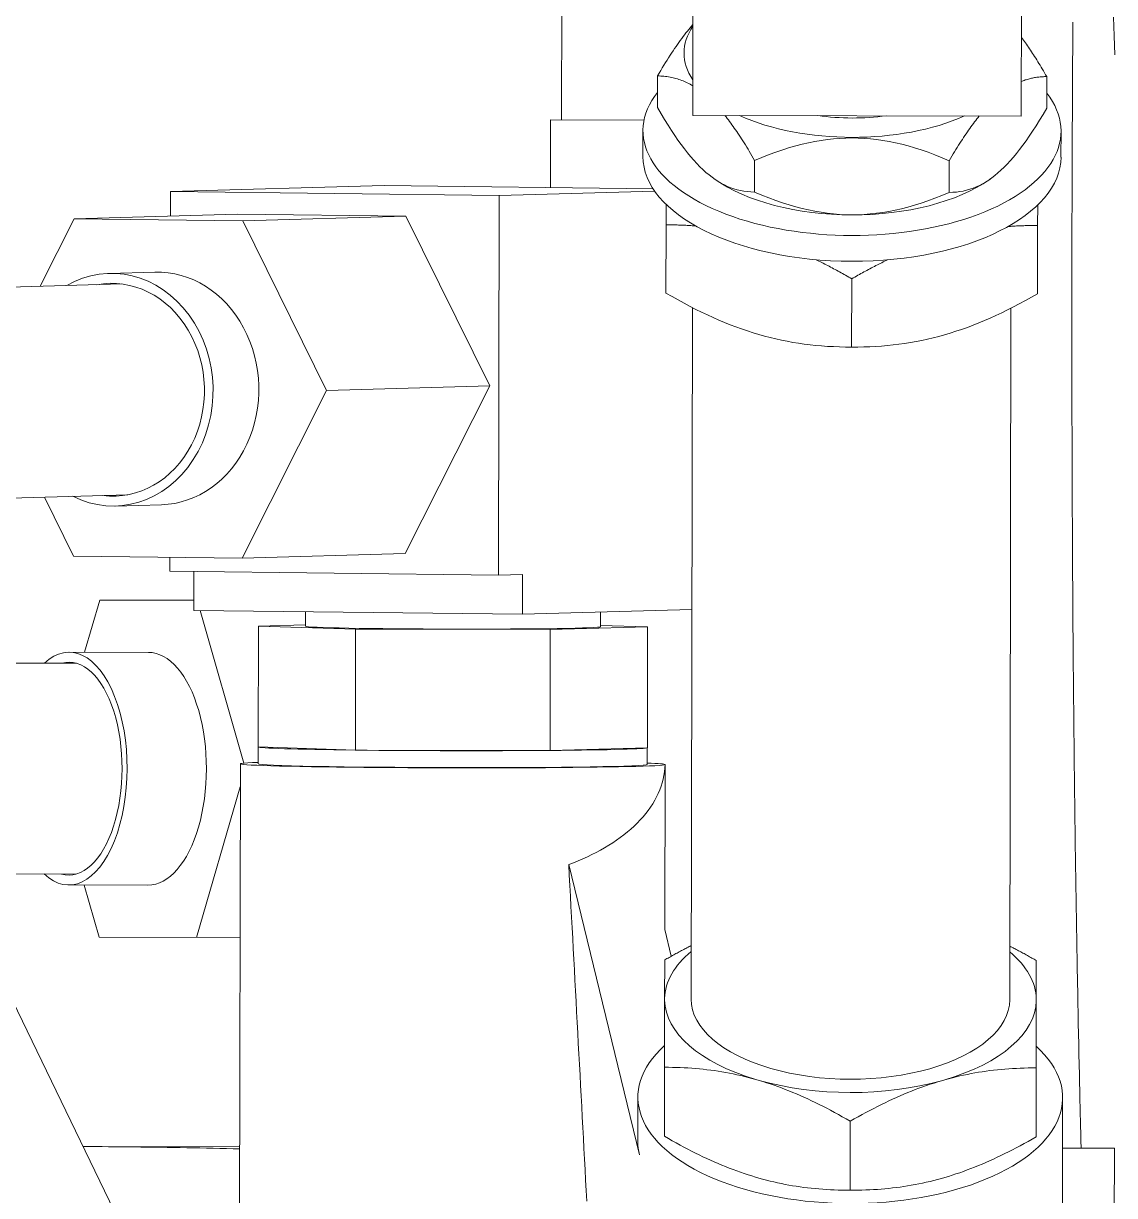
# Model space of a CAD drawing. Extents: x 766778 to 845620, y 133762 to 209800.
# Drawn here: x 786579.7 to 786661.9, y 191284 to 191372.3 of the extents above; entities that cross this region are included whole.
import ezdxf

# ---------------------------------------------------------------- set-up
doc = ezdxf.new("R2010")
doc.units = 0
doc.header["$MEASUREMENT"] = 0
doc.layers.get('0').update_dxf_attribs({"color": 1, "linetype": 'CONTINUOUS'})
doc.layers.add('LA-4748_SHOWN', color=2, linetype='CONTINUOUS', lineweight=53)

# ---------------------------------------------------------------- blocks, each defined once
blk = doc.blocks.new('ENGINE')
at = {"layer": 'LA-4748_SHOWN', "color": 252, "lineweight": 5}
for p, q in [((945582.347, 206056.169), (945582.54, 206092.85)), ((945607.097, 206056.039), (945607.29, 206092.72)), ((945572.452, 206055.862), (945572.499, 206064.861)), ((945614.065, 206063.454), (945614.115, 206062.06)), ((945581.75, 206062.249), (945581.856, 206062.384)), ((945581.856, 206062.384), (945581.962, 206062.516)), ((945581.962, 206062.516), (945582.068, 206062.644)), ((945582.068, 206062.644), (945582.173, 206062.77)), ((945582.173, 206062.77), (945582.278, 206062.892)), ((945582.278, 206062.892), (945582.383, 206063.011)), ((945611.001, 206062.09), (945611.005, 206062.422)), ((945611.005, 206062.422), (945611.008, 206062.753)), ((945611.008, 206062.753), (945611.011, 206063.082)), ((945581.101, 206061.366), (945581.211, 206061.523)), ((945581.211, 206061.523), (945581.32, 206061.675)), ((945581.32, 206061.675), (945581.428, 206061.824)), ((945581.428, 206061.824), (945581.536, 206061.969)), ((945581.536, 206061.969), (945581.643, 206062.111)), ((945581.643, 206062.111), (945581.75, 206062.249)), ((945607.128, 206061.957), (945607.202, 206061.856)), ((945607.202, 206061.856), (945607.277, 206061.754)), ((945607.277, 206061.754), (945607.352, 206061.65)), ((945607.352, 206061.65), (945607.427, 206061.545)), ((945607.427, 206061.545), (945607.502, 206061.437)), ((945607.502, 206061.437), (945607.578, 206061.328)), ((945610.991, 206061.079), (945610.995, 206061.418)), ((945610.995, 206061.418), (945610.998, 206061.755)), ((945610.998, 206061.755), (945611.001, 206062.09)), ((945614.115, 206062.06), (945614.166, 206060.619)), ((945580.42, 206060.341), (945580.537, 206060.523)), ((945580.537, 206060.523), (945580.652, 206060.701)), ((945580.652, 206060.701), (945580.766, 206060.874)), ((945580.766, 206060.874), (945580.878, 206061.042)), ((945580.878, 206061.042), (945580.99, 206061.206)), ((945580.99, 206061.206), (945581.101, 206061.366)), ((945607.578, 206061.328), (945607.654, 206061.217)), ((945607.654, 206061.217), (945607.73, 206061.104)), ((945607.73, 206061.104), (945607.807, 206060.989)), ((945607.807, 206060.989), (945607.885, 206060.872)), ((945607.885, 206060.872), (945607.963, 206060.753)), ((945607.963, 206060.753), (945608.041, 206060.632)), ((945608.041, 206060.632), (945608.12, 206060.508)), ((945608.12, 206060.508), (945608.2, 206060.382)), ((945610.985, 206060.397), (945610.988, 206060.739)), ((945610.988, 206060.739), (945610.991, 206061.079)), ((945579.943, 206059.566), (945580.064, 206059.767)), ((945580.064, 206059.767), (945580.184, 206059.963)), ((945580.184, 206059.963), (945580.303, 206060.154)), ((945580.303, 206060.154), (945580.42, 206060.341)), ((945608.2, 206060.382), (945608.28, 206060.254)), ((945608.28, 206060.254), (945608.361, 206060.124)), ((945608.361, 206060.124), (945608.442, 206059.991)), ((945608.442, 206059.991), (945608.524, 206059.856)), ((945608.524, 206059.856), (945608.606, 206059.719)), ((945608.606, 206059.719), (945608.69, 206059.579)), ((945610.975, 206059.359), (945610.978, 206059.707)), ((945610.978, 206059.707), (945610.982, 206060.053)), ((945610.982, 206060.053), (945610.985, 206060.397)), ((945579.698, 206059.152), (945579.685, 206056.77)), ((945579.698, 206059.152), (945579.821, 206059.361)), ((945579.82, 206059.15), (945579.698, 206059.152)), ((945579.941, 206059.145), (945579.82, 206059.15)), ((945579.821, 206059.361), (945579.943, 206059.566)), ((945580.061, 206059.138), (945579.941, 206059.145)), ((945580.18, 206059.128), (945580.061, 206059.138)), ((945580.298, 206059.116), (945580.18, 206059.128)), ((945580.414, 206059.101), (945580.298, 206059.116)), ((945580.529, 206059.083), (945580.414, 206059.101)), ((945580.643, 206059.063), (945580.529, 206059.083)), ((945580.756, 206059.04), (945580.643, 206059.063)), ((945580.868, 206059.015), (945580.756, 206059.04)), ((945580.979, 206058.987), (945580.868, 206059.015)), ((945581.088, 206058.957), (945580.979, 206058.987)), ((945581.197, 206058.924), (945581.088, 206058.957)), ((945581.305, 206058.889), (945581.197, 206058.924)), ((945581.413, 206058.851), (945581.305, 206058.889)), ((945581.519, 206058.811), (945581.413, 206058.851)), ((945581.626, 206058.768), (945581.519, 206058.811)), ((945581.732, 206058.723), (945581.626, 206058.768)), ((945607.412, 206058.75), (945607.336, 206058.724)), ((945607.488, 206058.774), (945607.412, 206058.75)), ((945607.564, 206058.797), (945607.488, 206058.774)), ((945607.641, 206058.819), (945607.564, 206058.797)), ((945607.719, 206058.84), (945607.641, 206058.819)), ((945607.796, 206058.859), (945607.719, 206058.84)), ((945607.874, 206058.877), (945607.796, 206058.859)), ((945607.953, 206058.894), (945607.874, 206058.877)), ((945608.032, 206058.909), (945607.953, 206058.894)), ((945608.112, 206058.924), (945608.032, 206058.909)), ((945608.192, 206058.937), (945608.112, 206058.924)), ((945608.273, 206058.949), (945608.192, 206058.937)), ((945608.355, 206058.959), (945608.273, 206058.949)), ((945608.437, 206058.969), (945608.355, 206058.959)), ((945608.52, 206058.977), (945608.437, 206058.969)), ((945608.603, 206058.983), (945608.52, 206058.977)), ((945608.687, 206058.989), (945608.603, 206058.983)), ((945608.771, 206058.993), (945608.687, 206058.989)), ((945608.69, 206059.579), (945608.773, 206059.437)), ((945608.856, 206058.996), (945608.771, 206058.993)), ((945608.773, 206059.437), (945608.857, 206059.293)), ((945608.941, 206058.998), (945608.856, 206058.996)), ((945608.857, 206059.293), (945608.942, 206059.146)), ((945609.027, 206058.998), (945608.941, 206058.998)), ((945608.942, 206059.146), (945609.027, 206058.998)), ((945609.027, 206058.998), (945609.014, 206056.616)), ((945610.969, 206058.658), (945610.972, 206059.009)), ((945610.972, 206059.009), (945610.975, 206059.359)), ((945581.837, 206058.675), (945581.732, 206058.723)), ((945581.942, 206058.625), (945581.837, 206058.675)), ((945582.047, 206058.571), (945581.942, 206058.625)), ((945582.151, 206058.515), (945582.047, 206058.571)), ((945582.255, 206058.457), (945582.151, 206058.515)), ((945582.359, 206058.396), (945582.255, 206058.457)), ((945607.185, 206058.67), (945607.11, 206058.64)), ((945607.26, 206058.698), (945607.185, 206058.67)), ((945607.336, 206058.724), (945607.26, 206058.698)), ((945610.96, 206057.594), (945610.963, 206057.95)), ((945610.963, 206057.95), (945610.966, 206058.305)), ((945610.966, 206058.305), (945610.969, 206058.658)), ((945610.953, 206056.875), (945610.957, 206057.235)), ((945610.957, 206057.235), (945610.96, 206057.594)), ((945579.956, 206056.303), (945579.685, 206056.77)), ((945580.221, 206055.859), (945579.956, 206056.303)), ((945582.347, 206056.169), (945607.097, 206056.039)), ((945584.851, 206056.046), (945584.764, 206056.156)), ((945608.739, 206056.152), (945608.469, 206055.71)), ((945609.014, 206056.616), (945608.739, 206056.152)), ((945610.945, 206055.784), (945610.948, 206056.15)), ((945610.948, 206056.15), (945610.951, 206056.513)), ((945610.951, 206056.513), (945610.953, 206056.875)), ((945571.627, 206055.867), (945571.6, 206050.776)), ((945571.627, 206055.867), (945578.674, 206055.83)), ((945580.48, 206055.438), (945580.221, 206055.859)), ((945580.733, 206055.04), (945580.48, 206055.438)), ((945584.939, 206055.933), (945584.851, 206056.046)), ((945585.026, 206055.818), (945584.939, 206055.933)), ((945585.114, 206055.7), (945585.026, 206055.818)), ((945585.203, 206055.58), (945585.114, 206055.7)), ((945585.291, 206055.458), (945585.203, 206055.58)), ((945585.381, 206055.333), (945585.291, 206055.458)), ((945585.47, 206055.206), (945585.381, 206055.333)), ((945585.56, 206055.076), (945585.47, 206055.206)), ((945603.304, 206055.238), (945603.213, 206055.112)), ((945603.395, 206055.362), (945603.304, 206055.238)), ((945603.485, 206055.484), (945603.395, 206055.362)), ((945603.575, 206055.603), (945603.485, 206055.484)), ((945603.664, 206055.72), (945603.575, 206055.603)), ((945603.753, 206055.834), (945603.664, 206055.72)), ((945603.842, 206055.946), (945603.753, 206055.834)), ((945603.93, 206056.056), (945603.842, 206055.946)), ((945608.206, 206055.292), (945607.948, 206054.897)), ((945608.469, 206055.71), (945608.206, 206055.292)), ((945610.939, 206055.049), (945610.942, 206055.418)), ((945610.942, 206055.418), (945610.945, 206055.784)), ((945578.591, 206055.044), (945578.581, 206053.096)), ((945580.981, 206054.665), (945580.733, 206055.04)), ((945581.224, 206054.311), (945580.981, 206054.665)), ((945585.651, 206054.943), (945585.56, 206055.076)), ((945585.742, 206054.808), (945585.651, 206054.943)), ((945585.834, 206054.669), (945585.742, 206054.808)), ((945585.926, 206054.528), (945585.834, 206054.669)), ((945586.02, 206054.384), (945585.926, 206054.528)), ((945586.114, 206054.236), (945586.02, 206054.384)), ((945592.482, 206054.319), (945592.014, 206054.256)), ((945592.947, 206054.368), (945592.482, 206054.319)), ((945593.411, 206054.402), (945592.947, 206054.368)), ((945593.874, 206054.422), (945593.411, 206054.402)), ((945594.337, 206054.427), (945593.874, 206054.422)), ((945594.799, 206054.417), (945594.337, 206054.427)), ((945595.262, 206054.393), (945594.799, 206054.417)), ((945595.725, 206054.354), (945595.262, 206054.393)), ((945596.191, 206054.3), (945595.725, 206054.354)), ((945602.75, 206054.439), (945602.655, 206054.296)), ((945602.844, 206054.58), (945602.75, 206054.439)), ((945602.937, 206054.717), (945602.844, 206054.58)), ((945603.03, 206054.851), (945602.937, 206054.717)), ((945603.122, 206054.983), (945603.03, 206054.851)), ((945603.213, 206055.112), (945603.122, 206054.983)), ((945607.696, 206054.524), (945607.449, 206054.171)), ((945607.948, 206054.897), (945607.696, 206054.524)), ((945610.091, 206054.878), (945610.08, 206052.93)), ((945610.933, 206054.307), (945610.936, 206054.679)), ((945610.936, 206054.679), (945610.939, 206055.049)), ((945581.464, 206053.974), (945581.224, 206054.311)), ((945581.702, 206053.656), (945581.464, 206053.974)), ((945581.937, 206053.354), (945581.702, 206053.656)), ((945586.209, 206054.085), (945586.114, 206054.236)), ((945586.305, 206053.931), (945586.209, 206054.085)), ((945586.401, 206053.774), (945586.305, 206053.931)), ((945586.499, 206053.613), (945586.401, 206053.774)), ((945586.597, 206053.45), (945586.499, 206053.613)), ((945586.696, 206053.283), (945586.597, 206053.45)), ((945589.115, 206053.562), (945588.603, 206053.389)), ((945589.615, 206053.717), (945589.115, 206053.562)), ((945590.106, 206053.855), (945589.615, 206053.717)), ((945590.591, 206053.978), (945590.106, 206053.855)), ((945591.069, 206054.086), (945590.591, 206053.978)), ((945591.543, 206054.178), (945591.069, 206054.086)), ((945592.014, 206054.256), (945591.543, 206054.178)), ((945596.658, 206054.232), (945596.191, 206054.3)), ((945597.129, 206054.149), (945596.658, 206054.232)), ((945597.602, 206054.052), (945597.129, 206054.149)), ((945598.079, 206053.939), (945597.602, 206054.052)), ((945598.562, 206053.811), (945598.079, 206053.939)), ((945599.052, 206053.667), (945598.562, 206053.811)), ((945599.551, 206053.507), (945599.052, 206053.667)), ((945600.061, 206053.329), (945599.551, 206053.507)), ((945602.169, 206053.532), (945602.069, 206053.369)), ((945602.268, 206053.691), (945602.169, 206053.532)), ((945602.366, 206053.847), (945602.268, 206053.691)), ((945602.463, 206054), (945602.366, 206053.847)), ((945602.56, 206054.15), (945602.463, 206054)), ((945602.655, 206054.296), (945602.56, 206054.15)), ((945606.965, 206053.522), (945606.726, 206053.223)), ((945607.205, 206053.838), (945606.965, 206053.522)), ((945607.449, 206054.171), (945607.205, 206053.838)), ((945610.925, 206053.181), (945610.928, 206053.558)), ((945610.928, 206053.558), (945610.93, 206053.933)), ((945610.93, 206053.933), (945610.933, 206054.307)), ((945582.171, 206053.069), (945581.937, 206053.354)), ((945582.403, 206052.8), (945582.171, 206053.069)), ((945582.634, 206052.546), (945582.403, 206052.8)), ((945586.795, 206053.113), (945586.696, 206053.283)), ((945586.896, 206052.94), (945586.795, 206053.113)), ((945586.997, 206052.764), (945586.896, 206052.94)), ((945586.997, 206052.764), (945586.984, 206050.382)), ((945587.544, 206052.99), (945586.997, 206052.764)), ((945588.08, 206053.199), (945587.544, 206052.99)), ((945588.603, 206053.389), (945588.08, 206053.199)), ((945600.583, 206053.133), (945600.061, 206053.329)), ((945601.117, 206052.919), (945600.583, 206053.133)), ((945601.661, 206052.686), (945601.117, 206052.919)), ((945601.661, 206052.686), (945601.649, 206050.305)), ((945601.764, 206052.862), (945601.661, 206052.686)), ((945601.867, 206053.034), (945601.764, 206052.862)), ((945601.968, 206053.203), (945601.867, 206053.034)), ((945602.069, 206053.369), (945601.968, 206053.203)), ((945606.254, 206052.673), (945606.02, 206052.422)), ((945606.49, 206052.94), (945606.254, 206052.673)), ((945606.726, 206053.223), (945606.49, 206052.94)), ((945610.919, 206052.423), (945610.922, 206052.803)), ((945610.922, 206052.803), (945610.925, 206053.181)), ((945582.865, 206052.307), (945582.634, 206052.546)), ((945583.095, 206052.084), (945582.865, 206052.307)), ((945583.325, 206051.875), (945583.095, 206052.084)), ((945583.555, 206051.681), (945583.325, 206051.875)), ((945583.786, 206051.501), (945583.555, 206051.681)), ((945605.322, 206051.758), (945605.09, 206051.567)), ((945605.554, 206051.964), (945605.322, 206051.758)), ((945605.787, 206052.185), (945605.554, 206051.964)), ((945606.02, 206052.422), (945605.787, 206052.185)), ((945610.914, 206051.658), (945610.917, 206052.041)), ((945610.917, 206052.041), (945610.919, 206052.423)), ((945542.983, 206050.566), (945559.085, 206050.967)), ((945559.085, 206050.967), (945579.34, 206050.657)), ((945584.017, 206051.335), (945583.786, 206051.501)), ((945583.981, 206051.36), (945583.952, 206051.381)), ((945584.249, 206051.184), (945584.017, 206051.335)), ((945584.482, 206051.046), (945584.249, 206051.184)), ((945584.717, 206050.921), (945584.482, 206051.046)), ((945584.953, 206050.81), (945584.717, 206050.921)), ((945585.192, 206050.712), (945584.953, 206050.81)), ((945603.921, 206050.82), (945603.684, 206050.711)), ((945604.157, 206050.942), (945603.921, 206050.82)), ((945604.391, 206051.077), (945604.157, 206050.942)), ((945604.625, 206051.226), (945604.391, 206051.077)), ((945604.858, 206051.389), (945604.625, 206051.226)), ((945604.662, 206051.251), (945604.707, 206051.282)), ((945605.09, 206051.567), (945604.858, 206051.389)), ((945610.906, 206050.499), (945610.909, 206050.887)), ((945610.909, 206050.887), (945610.911, 206051.273)), ((945610.911, 206051.273), (945610.914, 206051.658)), ((945542.973, 206048.723), (945542.983, 206050.566)), ((945542.983, 206050.566), (945567.75, 206050.186)), ((945567.75, 206050.186), (945567.599, 206021.59)), ((945567.75, 206050.186), (945579.459, 206050.478)), ((945585.433, 206050.626), (945585.192, 206050.712)), ((945585.678, 206050.554), (945585.433, 206050.626)), ((945585.928, 206050.494), (945585.678, 206050.554)), ((945586.183, 206050.446), (945585.928, 206050.494)), ((945586.444, 206050.412), (945586.183, 206050.446)), ((945586.712, 206050.39), (945586.444, 206050.412)), ((945586.984, 206050.382), (945586.712, 206050.39)), ((945587.529, 206050.149), (945586.984, 206050.382)), ((945588.063, 206049.935), (945587.529, 206050.149)), ((945588.584, 206049.739), (945588.063, 206049.935)), ((945601.102, 206050.078), (945600.566, 206049.87)), ((945601.649, 206050.305), (945601.102, 206050.078)), ((945601.922, 206050.31), (945601.649, 206050.305)), ((945602.189, 206050.329), (945601.922, 206050.31)), ((945602.451, 206050.361), (945602.189, 206050.329)), ((945602.706, 206050.405), (945602.451, 206050.361)), ((945602.956, 206050.463), (945602.706, 206050.405)), ((945603.202, 206050.533), (945602.956, 206050.463)), ((945603.444, 206050.615), (945603.202, 206050.533)), ((945603.684, 206050.711), (945603.444, 206050.615)), ((945610.901, 206049.719), (945610.904, 206050.11)), ((945610.904, 206050.11), (945610.906, 206050.499)), ((945580.304, 206047.937), (945580.312, 206049.479)), ((945589.094, 206049.562), (945588.584, 206049.739)), ((945589.593, 206049.401), (945589.094, 206049.562)), ((945590.082, 206049.258), (945589.593, 206049.401)), ((945590.565, 206049.13), (945590.082, 206049.258)), ((945591.043, 206049.017), (945590.565, 206049.13)), ((945598.054, 206049.09), (945597.575, 206048.983)), ((945598.538, 206049.213), (945598.054, 206049.09)), ((945599.029, 206049.351), (945598.538, 206049.213)), ((945599.53, 206049.506), (945599.029, 206049.351)), ((945600.042, 206049.679), (945599.53, 206049.506)), ((945600.566, 206049.87), (945600.042, 206049.679)), ((945608.311, 206049.331), (945608.303, 206047.789)), ((945610.897, 206048.933), (945610.899, 206049.327)), ((945610.899, 206049.327), (945610.901, 206049.719)), ((945535.706, 206048.541), (945533.122, 206043.467)), ((945548.008, 206048.848), (945535.706, 206048.541)), ((945548.405, 206048.346), (945535.706, 206048.541)), ((945560.707, 206048.653), (945548.008, 206048.848)), ((945560.707, 206048.653), (945548.405, 206048.346)), ((945554.688, 206035.551), (945548.405, 206048.346)), ((945566.99, 206035.858), (945560.707, 206048.653)), ((945591.516, 206048.919), (945591.043, 206049.017)), ((945591.985, 206048.837), (945591.516, 206048.919)), ((945592.453, 206048.769), (945591.985, 206048.837)), ((945592.918, 206048.715), (945592.453, 206048.769)), ((945593.381, 206048.676), (945592.918, 206048.715)), ((945593.844, 206048.652), (945593.381, 206048.676)), ((945594.306, 206048.642), (945593.844, 206048.652)), ((945594.768, 206048.646), (945594.306, 206048.642)), ((945595.231, 206048.666), (945594.768, 206048.646)), ((945595.696, 206048.7), (945595.231, 206048.666)), ((945596.162, 206048.749), (945595.696, 206048.7)), ((945596.63, 206048.812), (945596.162, 206048.749)), ((945597.101, 206048.89), (945596.63, 206048.812)), ((945597.575, 206048.983), (945597.101, 206048.89)), ((945610.89, 206047.742), (945610.892, 206048.14)), ((945610.892, 206048.14), (945610.894, 206048.537)), ((945610.894, 206048.537), (945610.897, 206048.933)), ((945580.304, 206047.937), (945580.277, 206042.792)), ((945580.399, 206047.936), (945580.304, 206047.937)), ((945580.494, 206047.935), (945580.399, 206047.936)), ((945580.589, 206047.934), (945580.494, 206047.935)), ((945580.683, 206047.932), (945580.589, 206047.934)), ((945580.778, 206047.93), (945580.683, 206047.932)), ((945580.872, 206047.928), (945580.778, 206047.93)), ((945580.966, 206047.926), (945580.872, 206047.928)), ((945581.06, 206047.923), (945580.966, 206047.926)), ((945581.154, 206047.921), (945581.06, 206047.923)), ((945581.247, 206047.917), (945581.154, 206047.921)), ((945581.34, 206047.914), (945581.247, 206047.917)), ((945581.433, 206047.91), (945581.34, 206047.914)), ((945581.526, 206047.906), (945581.433, 206047.91)), ((945581.619, 206047.902), (945581.526, 206047.906)), ((945581.711, 206047.897), (945581.619, 206047.902)), ((945581.803, 206047.892), (945581.711, 206047.897)), ((945581.895, 206047.887), (945581.803, 206047.892)), ((945581.987, 206047.881), (945581.895, 206047.887)), ((945582.079, 206047.875), (945581.987, 206047.881)), ((945582.17, 206047.869), (945582.079, 206047.875)), ((945582.261, 206047.863), (945582.17, 206047.869)), ((945582.352, 206047.856), (945582.261, 206047.863)), ((945582.443, 206047.849), (945582.352, 206047.856)), ((945582.534, 206047.842), (945582.443, 206047.849)), ((945606.163, 206047.724), (945606.072, 206047.718)), ((945606.254, 206047.73), (945606.163, 206047.724)), ((945606.345, 206047.736), (945606.254, 206047.73)), ((945606.436, 206047.742), (945606.345, 206047.736)), ((945606.528, 206047.747), (945606.436, 206047.742)), ((945606.619, 206047.752), (945606.528, 206047.747)), ((945606.711, 206047.756), (945606.619, 206047.752)), ((945606.803, 206047.76), (945606.711, 206047.756)), ((945606.896, 206047.764), (945606.803, 206047.76)), ((945606.988, 206047.768), (945606.896, 206047.764)), ((945607.081, 206047.771), (945606.988, 206047.768)), ((945607.174, 206047.775), (945607.081, 206047.771)), ((945607.267, 206047.777), (945607.174, 206047.775)), ((945607.36, 206047.78), (945607.267, 206047.777)), ((945607.453, 206047.782), (945607.36, 206047.78)), ((945607.547, 206047.784), (945607.453, 206047.782)), ((945607.641, 206047.786), (945607.547, 206047.784)), ((945607.735, 206047.787), (945607.641, 206047.786)), ((945607.829, 206047.788), (945607.735, 206047.787)), ((945607.924, 206047.789), (945607.829, 206047.788)), ((945608.018, 206047.789), (945607.924, 206047.789)), ((945608.113, 206047.79), (945608.018, 206047.789)), ((945608.208, 206047.79), (945608.113, 206047.79)), ((945608.303, 206047.789), (945608.208, 206047.79)), ((945608.303, 206047.789), (945608.276, 206042.645)), ((945610.879, 206045.728), (945610.887, 206047.342)), ((945610.887, 206047.342), (945610.89, 206047.742)), ((945610.877, 206045.321), (945610.879, 206045.728)), ((945591.704, 206045.215), (945591.595, 206045.268)), ((945591.813, 206045.161), (945591.704, 206045.215)), ((945591.922, 206045.106), (945591.813, 206045.161)), ((945592.031, 206045.051), (945591.922, 206045.106)), ((945592.141, 206044.996), (945592.031, 206045.051)), ((945592.251, 206044.939), (945592.141, 206044.996)), ((945592.362, 206044.882), (945592.251, 206044.939)), ((945592.472, 206044.825), (945592.362, 206044.882)), ((945592.583, 206044.767), (945592.472, 206044.825)), ((945592.694, 206044.708), (945592.583, 206044.767)), ((945592.806, 206044.648), (945592.694, 206044.708)), ((945592.918, 206044.588), (945592.806, 206044.648)), ((945595.767, 206044.633), (945595.655, 206044.574)), ((945595.879, 206044.691), (945595.767, 206044.633)), ((945595.991, 206044.749), (945595.879, 206044.691)), ((945596.103, 206044.806), (945595.991, 206044.749)), ((945596.214, 206044.862), (945596.103, 206044.806)), ((945596.325, 206044.918), (945596.214, 206044.862)), ((945596.436, 206044.973), (945596.325, 206044.918)), ((945596.546, 206045.028), (945596.436, 206044.973)), ((945596.656, 206045.082), (945596.546, 206045.028)), ((945596.766, 206045.135), (945596.656, 206045.082)), ((945596.875, 206045.188), (945596.766, 206045.135)), ((945596.984, 206045.24), (945596.875, 206045.188)), ((945610.873, 206044.503), (945610.875, 206044.913)), ((945610.875, 206044.913), (945610.877, 206045.321)), ((945538.32, 206044.422), (945541.77, 206044.508)), ((945593.03, 206044.528), (945592.918, 206044.588)), ((945593.142, 206044.467), (945593.03, 206044.528)), ((945593.255, 206044.405), (945593.142, 206044.467)), ((945593.368, 206044.342), (945593.255, 206044.405)), ((945593.481, 206044.279), (945593.368, 206044.342)), ((945593.595, 206044.216), (945593.481, 206044.279)), ((945593.709, 206044.151), (945593.595, 206044.216)), ((945593.823, 206044.087), (945593.709, 206044.151)), ((945593.937, 206044.021), (945593.823, 206044.087)), ((945594.052, 206043.955), (945593.937, 206044.021)), ((945594.167, 206043.889), (945594.052, 206043.955)), ((945594.282, 206043.821), (945594.167, 206043.889)), ((945594.282, 206043.821), (945594.255, 206038.677)), ((945594.398, 206043.887), (945594.282, 206043.821)), ((945594.514, 206043.953), (945594.398, 206043.887)), ((945594.629, 206044.018), (945594.514, 206043.953)), ((945594.744, 206044.082), (945594.629, 206044.018)), ((945594.859, 206044.145), (945594.744, 206044.082)), ((945594.974, 206044.208), (945594.859, 206044.145)), ((945595.088, 206044.271), (945594.974, 206044.208)), ((945595.202, 206044.333), (945595.088, 206044.271)), ((945595.316, 206044.394), (945595.202, 206044.333)), ((945595.429, 206044.455), (945595.316, 206044.394)), ((945595.542, 206044.515), (945595.429, 206044.455)), ((945595.655, 206044.574), (945595.542, 206044.515)), ((945610.869, 206043.679), (945610.871, 206044.092)), ((945610.871, 206044.092), (945610.873, 206044.503)), ((945539.287, 206043.621), (945523.479, 206043.226)), ((945610.864, 206042.433), (945610.866, 206042.85)), ((945610.866, 206042.85), (945610.867, 206043.265)), ((945610.867, 206043.265), (945610.869, 206043.679)), ((945580.736, 206042.527), (945580.277, 206042.792)), ((945581.192, 206042.271), (945580.736, 206042.527)), ((945581.642, 206042.025), (945581.192, 206042.271)), ((945582.088, 206041.788), (945581.642, 206042.025)), ((945607.356, 206042.134), (945606.902, 206041.892)), ((945607.814, 206042.385), (945607.356, 206042.134)), ((945608.276, 206042.645), (945607.814, 206042.385)), ((945610.86, 206041.596), (945610.862, 206042.015)), ((945610.862, 206042.015), (945610.864, 206042.433)), ((945581.997, 205989.597), (945582.271, 206041.694)), ((945582.529, 206041.562), (945582.088, 206041.788)), ((945582.965, 206041.345), (945582.529, 206041.562)), ((945583.399, 206041.137), (945582.965, 206041.345)), ((945583.83, 206040.938), (945583.399, 206041.137)), ((945605.571, 206041.225), (945605.135, 206041.022)), ((945606.01, 206041.438), (945605.571, 206041.225)), ((945605.997, 205989.471), (945606.271, 206041.567)), ((945606.454, 206041.66), (945606.01, 206041.438)), ((945606.902, 206041.892), (945606.454, 206041.66)), ((945610.857, 206040.753), (945610.859, 206041.175)), ((945610.859, 206041.175), (945610.86, 206041.596)), ((945584.26, 206040.747), (945583.83, 206040.938)), ((945584.689, 206040.565), (945584.26, 206040.747)), ((945585.117, 206040.392), (945584.689, 206040.565)), ((945585.546, 206040.227), (945585.117, 206040.392)), ((945585.974, 206040.07), (945585.546, 206040.227)), ((945603.409, 206040.295), (945602.979, 206040.134)), ((945603.839, 206040.464), (945603.409, 206040.295)), ((945604.27, 206040.641), (945603.839, 206040.464)), ((945604.702, 206040.827), (945604.27, 206040.641)), ((945605.135, 206041.022), (945604.702, 206040.827)), ((945610.854, 206039.904), (945610.856, 206040.329)), ((945610.856, 206040.329), (945610.857, 206040.753)), ((945586.403, 206039.923), (945585.974, 206040.07)), ((945586.831, 206039.783), (945586.403, 206039.923)), ((945587.259, 206039.653), (945586.831, 206039.783)), ((945587.688, 206039.531), (945587.259, 206039.653)), ((945588.116, 206039.418), (945587.688, 206039.531)), ((945588.545, 206039.314), (945588.116, 206039.418)), ((945588.973, 206039.218), (945588.545, 206039.314)), ((945600.4, 206039.353), (945599.97, 206039.253)), ((945600.83, 206039.462), (945600.4, 206039.353)), ((945601.259, 206039.579), (945600.83, 206039.462)), ((945601.689, 206039.705), (945601.259, 206039.579)), ((945602.118, 206039.839), (945601.689, 206039.705)), ((945602.548, 206039.982), (945602.118, 206039.839)), ((945602.979, 206040.134), (945602.548, 206039.982)), ((945610.852, 206039.05), (945610.853, 206039.478)), ((945610.853, 206039.478), (945610.854, 206039.904)), ((945589.402, 206039.13), (945588.973, 206039.218)), ((945589.832, 206039.051), (945589.402, 206039.13)), ((945590.261, 206038.981), (945589.832, 206039.051)), ((945590.692, 206038.918), (945590.261, 206038.981)), ((945591.124, 206038.863), (945590.692, 206038.918)), ((945591.558, 206038.815), (945591.124, 206038.863)), ((945591.996, 206038.775), (945591.558, 206038.815)), ((945592.438, 206038.741), (945591.996, 206038.775)), ((945592.885, 206038.715), (945592.438, 206038.741)), ((945593.337, 206038.696), (945592.885, 206038.715)), ((945593.794, 206038.683), (945593.337, 206038.696)), ((945594.255, 206038.677), (945593.794, 206038.683)), ((945594.716, 206038.678), (945594.255, 206038.677)), ((945595.173, 206038.686), (945594.716, 206038.678)), ((945595.625, 206038.701), (945595.173, 206038.686)), ((945596.072, 206038.722), (945595.625, 206038.701)), ((945596.515, 206038.751), (945596.072, 206038.722)), ((945596.952, 206038.787), (945596.515, 206038.751)), ((945597.387, 206038.83), (945596.952, 206038.787)), ((945597.82, 206038.88), (945597.387, 206038.83)), ((945598.251, 206038.938), (945597.82, 206038.88)), ((945598.681, 206039.005), (945598.251, 206038.938)), ((945599.111, 206039.079), (945598.681, 206039.005)), ((945599.541, 206039.162), (945599.111, 206039.079)), ((945599.97, 206039.253), (945599.541, 206039.162)), ((945610.849, 206038.191), (945610.85, 206038.621)), ((945610.85, 206038.621), (945610.852, 206039.05)), ((945610.847, 206037.326), (945610.848, 206037.759)), ((945610.848, 206037.759), (945610.849, 206038.191)), ((945610.845, 206036.455), (945610.846, 206036.891)), ((945610.846, 206036.891), (945610.847, 206037.326)), ((945566.99, 206035.858), (945554.688, 206035.551)), ((945560.574, 206023.258), (945566.99, 206035.858)), ((945610.843, 206035.578), (945610.844, 206036.017)), ((945610.844, 206036.017), (945610.845, 206036.455)), ((945548.272, 206022.951), (945554.688, 206035.551)), ((945610.841, 206034.696), (945610.842, 206035.138)), ((945610.842, 206035.138), (945610.843, 206035.578)), ((945610.84, 206033.808), (945610.841, 206034.253)), ((945610.841, 206034.253), (945610.841, 206034.696)), ((945610.839, 206033.362), (945610.84, 206033.808)), ((945610.839, 206032.914), (945610.839, 206033.362)), ((945610.838, 206032.014), (945610.839, 206032.465)), ((945610.839, 206032.465), (945610.839, 206032.914)), ((945610.837, 206031.108), (945610.838, 206031.562)), ((945610.838, 206031.562), (945610.838, 206032.014)), ((945610.837, 206030.653), (945610.837, 206031.108)), ((945610.837, 206030.197), (945610.837, 206030.653)), ((945610.837, 206029.738), (945610.837, 206030.197)), ((945610.837, 206029.279), (945610.837, 206029.738)), ((945610.837, 206028.818), (945610.837, 206029.279)), ((945610.837, 206028.355), (945610.837, 206028.818)), ((945610.837, 206027.891), (945610.837, 206028.355)), ((945610.838, 206027.425), (945610.837, 206027.891)), ((945539.684, 206027.746), (945523.985, 206027.354)), ((945533.391, 206027.589), (945535.573, 206023.145)), ((945538.757, 206026.897), (945542.208, 206026.984)), ((945610.838, 206026.958), (945610.838, 206027.425)), ((945610.838, 206026.49), (945610.838, 206026.958)), ((945610.839, 206026.02), (945610.838, 206026.49)), ((945610.84, 206025.549), (945610.839, 206026.02)), ((945610.84, 206025.076), (945610.84, 206025.549)), ((945610.841, 206024.602), (945610.84, 206025.076)), ((945610.842, 206024.127), (945610.841, 206024.602)), ((945610.843, 206023.651), (945610.842, 206024.127)), ((945610.844, 206023.173), (945610.843, 206023.651)), ((945535.573, 206023.145), (945548.272, 206022.951)), ((945542.832, 206021.97), (945542.838, 206023.034)), ((945560.574, 206023.258), (945548.272, 206022.951)), ((945610.845, 206022.695), (945610.844, 206023.173)), ((945610.846, 206022.215), (945610.845, 206022.695)), ((945567.599, 206021.59), (945542.832, 206021.97)), ((945544.632, 206021.943), (945544.617, 206019.016)), ((945610.847, 206021.734), (945610.846, 206022.215)), ((945610.848, 206021.252), (945610.847, 206021.734)), ((945567.599, 206021.59), (945569.399, 206021.635)), ((945569.399, 206021.635), (945569.384, 206018.636)), ((945610.849, 206020.769), (945610.848, 206021.252)), ((945610.851, 206020.285), (945610.849, 206020.769)), ((945610.852, 206019.799), (945610.851, 206020.285)), ((945537.543, 206019.821), (945536.386, 206015.893)), ((945544.621, 206019.784), (945537.543, 206019.821)), ((945569.384, 206018.636), (945544.617, 206019.016)), ((945548.356, 206007.5), (945545.098, 206019.008)), ((945610.854, 206019.313), (945610.852, 206019.799)), ((945610.856, 206018.826), (945610.854, 206019.313)), ((945553.041, 206018.887), (945553.035, 206017.793)), ((945569.384, 206018.636), (945582.151, 206018.955)), ((945575.26, 206018.783), (945575.254, 206017.676)), ((945610.857, 206018.338), (945610.856, 206018.826)), ((945610.859, 206017.849), (945610.857, 206018.338)), ((945549.432, 206008.713), (945549.48, 206017.812)), ((945553.035, 206017.9), (945549.48, 206017.812)), ((945549.48, 206017.812), (945556.811, 206017.551)), ((945556.763, 206008.453), (945556.811, 206017.551)), ((945556.811, 206017.551), (945571.476, 206017.474)), ((945571.428, 206008.376), (945571.476, 206017.474)), ((945571.476, 206017.474), (945578.809, 206017.657)), ((945578.809, 206017.657), (945575.255, 206017.784)), ((945578.761, 206008.559), (945578.809, 206017.657)), ((945610.861, 206017.36), (945610.859, 206017.849)), ((945610.863, 206016.869), (945610.861, 206017.36)), ((945610.865, 206016.378), (945610.863, 206016.869)), ((945610.868, 206015.886), (945610.865, 206016.378)), ((945535.215, 206015.899), (945541.19, 206015.867)), ((945610.87, 206015.393), (945610.868, 206015.886)), ((945522.161, 206015.142), (945535.758, 206015.071)), ((945610.872, 206014.899), (945610.87, 206015.393)), ((945610.875, 206014.405), (945610.872, 206014.899)), ((945610.877, 206013.91), (945610.875, 206014.405)), ((945610.88, 206013.415), (945610.877, 206013.91)), ((945610.883, 206012.919), (945610.88, 206013.415)), ((945610.886, 206012.422), (945610.883, 206012.919)), ((945610.889, 206011.925), (945610.886, 206012.422)), ((945610.892, 206011.427), (945610.889, 206011.925)), ((945610.895, 206010.929), (945610.892, 206011.427)), ((945610.898, 206010.43), (945610.895, 206010.929)), ((945610.901, 206009.93), (945610.898, 206010.43)), ((945610.905, 206009.43), (945610.901, 206009.93)), ((945610.909, 206008.93), (945610.905, 206009.43)), ((945549.432, 206008.713), (945556.763, 206008.453)), ((945549.447, 206008.713), (945549.44, 206007.443)), ((945556.763, 206008.453), (945556.793, 206008.453)), ((945556.793, 206008.453), (945571.428, 206008.376)), ((945571.443, 206008.376), (945578.761, 206008.559)), ((945578.747, 206008.559), (945578.74, 206007.289)), ((945610.912, 206008.429), (945610.909, 206008.93)), ((945610.916, 206007.927), (945610.912, 206008.429)), ((945571.428, 206008.376), (945571.443, 206008.376)), ((945610.92, 206007.425), (945610.916, 206007.927)), ((945548.09, 206007.45), (945547.811, 205954.37)), ((945580.044, 206006.726), (945580, 206006.453)), ((945580.024, 205994.852), (945580.089, 206007.28)), ((945580.074, 206007.002), (945580.044, 206006.726)), ((945580.089, 206007.28), (945580.074, 206007.002)), ((945610.924, 206006.923), (945610.92, 206007.425)), ((945610.928, 206006.42), (945610.924, 206006.923)), ((945579.871, 206005.913), (945579.785, 206005.646)), ((945579.943, 206006.182), (945579.871, 206005.913)), ((945580, 206006.453), (945579.943, 206006.182)), ((945610.932, 206005.917), (945610.928, 206006.42)), ((945610.936, 206005.413), (945610.932, 206005.917)), ((945544.745, 205994.383), (945548.081, 206005.71)), ((945579.572, 206005.116), (945579.445, 206004.854)), ((945579.685, 206005.38), (945579.572, 206005.116)), ((945579.785, 206005.646), (945579.685, 206005.38)), ((945610.941, 206004.908), (945610.936, 206005.413)), ((945610.945, 206004.403), (945610.941, 206004.908)), ((945578.985, 206004.087), (945578.806, 206003.838)), ((945579.151, 206004.339), (945578.985, 206004.087)), ((945579.304, 206004.595), (945579.151, 206004.339)), ((945579.445, 206004.854), (945579.304, 206004.595)), ((945610.95, 206003.898), (945610.945, 206004.403)), ((945578.2, 206003.118), (945577.975, 206002.886)), ((945578.414, 206003.353), (945578.2, 206003.118)), ((945578.616, 206003.594), (945578.414, 206003.353)), ((945578.806, 206003.838), (945578.616, 206003.594)), ((945610.955, 206003.392), (945610.95, 206003.898)), ((945610.959, 206002.886), (945610.955, 206003.392)), ((945577.494, 206002.438), (945577.238, 206002.221)), ((945577.74, 206002.66), (945577.494, 206002.438)), ((945577.975, 206002.886), (945577.74, 206002.66)), ((945610.964, 206002.38), (945610.959, 206002.886)), ((945610.969, 206001.873), (945610.964, 206002.38)), ((945576.121, 206001.407), (945575.82, 206001.218)), ((945576.413, 206001.603), (945576.121, 206001.407)), ((945576.697, 206001.803), (945576.413, 206001.603)), ((945576.972, 206002.01), (945576.697, 206001.803)), ((945577.238, 206002.221), (945576.972, 206002.01)), ((945610.975, 206001.365), (945610.969, 206001.873)), ((945610.98, 206000.857), (945610.975, 206001.365)), ((945574.544, 206000.519), (945574.209, 206000.359)), ((945574.873, 206000.685), (945574.544, 206000.519)), ((945575.196, 206000.857), (945574.873, 206000.685)), ((945575.512, 206001.034), (945575.196, 206000.857)), ((945575.82, 206001.218), (945575.512, 206001.034)), ((945610.985, 206000.349), (945610.98, 206000.857)), ((945573.165, 205999.915), (945572.805, 205999.778)), ((945572.805, 205999.778), (945578.055, 205977.904)), ((945573.519, 206000.057), (945573.165, 205999.915)), ((945573.867, 206000.205), (945573.519, 206000.057)), ((945574.209, 206000.359), (945573.867, 206000.205)), ((945610.991, 205999.841), (945610.985, 206000.349)), ((945610.996, 205999.332), (945610.991, 205999.841)), ((945526.317, 205999.24), (945535.675, 205999.191)), ((945611.002, 205998.822), (945610.996, 205999.332)), ((945611.008, 205998.312), (945611.002, 205998.822)), ((945535.123, 205998.369), (945541.098, 205998.337)), ((945536.293, 205998.363), (945537.409, 205994.422)), ((945611.014, 205997.802), (945611.008, 205998.312)), ((945527.354, 205996.948), (945590.324, 205865.885)), ((945611.02, 205997.292), (945611.014, 205997.802)), ((945611.026, 205996.781), (945611.02, 205997.292)), ((945611.033, 205996.27), (945611.026, 205996.781)), ((945611.039, 205995.758), (945611.033, 205996.27)), ((945611.046, 205995.246), (945611.039, 205995.758)), ((945611.053, 205994.734), (945611.046, 205995.246)), ((945537.409, 205994.422), (945548.021, 205994.366)), ((945580.506, 205992.844), (945580.024, 205994.852)), ((945611.059, 205994.222), (945611.053, 205994.734)), ((945581.526, 205993.393), (945581.608, 205993.435)), ((945581.608, 205993.435), (945581.691, 205993.478)), ((945581.691, 205993.478), (945581.773, 205993.52)), ((945581.773, 205993.52), (945581.855, 205993.562)), ((945581.855, 205993.562), (945581.937, 205993.603)), ((945581.937, 205993.603), (945582.018, 205993.644)), ((945606.018, 205993.518), (945606.099, 205993.476)), ((945606.099, 205993.476), (945606.181, 205993.434)), ((945606.181, 205993.434), (945606.263, 205993.391)), ((945611.066, 205993.709), (945611.059, 205994.222)), ((945611.073, 205993.196), (945611.066, 205993.709)), ((945579.997, 205989.68), (945580.012, 205992.566)), ((945580.012, 205992.566), (945580.098, 205992.615)), ((945580.098, 205992.615), (945580.183, 205992.664)), ((945580.183, 205992.664), (945580.269, 205992.712)), ((945580.269, 205992.712), (945580.354, 205992.759)), ((945580.354, 205992.759), (945580.438, 205992.807)), ((945580.438, 205992.807), (945580.523, 205992.854)), ((945580.523, 205992.854), (945580.608, 205992.9)), ((945580.608, 205992.9), (945580.692, 205992.947)), ((945580.692, 205992.947), (945580.776, 205992.993)), ((945580.776, 205992.993), (945580.86, 205993.039)), ((945580.86, 205993.039), (945580.944, 205993.084)), ((945580.944, 205993.084), (945581.027, 205993.129)), ((945581.027, 205993.129), (945581.111, 205993.174)), ((945581.111, 205993.174), (945581.194, 205993.218)), ((945581.194, 205993.218), (945581.278, 205993.262)), ((945581.278, 205993.262), (945581.36, 205993.306)), ((945581.36, 205993.306), (945581.443, 205993.35)), ((945581.443, 205993.35), (945581.526, 205993.393)), ((945606.263, 205993.391), (945606.344, 205993.348)), ((945606.344, 205993.348), (945606.426, 205993.305)), ((945606.426, 205993.305), (945606.508, 205993.261)), ((945606.508, 205993.261), (945606.59, 205993.217)), ((945606.59, 205993.217), (945606.673, 205993.173)), ((945606.673, 205993.173), (945606.755, 205993.128)), ((945606.755, 205993.128), (945606.838, 205993.083)), ((945606.838, 205993.083), (945606.921, 205993.038)), ((945606.921, 205993.038), (945607.004, 205992.992)), ((945607.004, 205992.992), (945607.087, 205992.946)), ((945607.087, 205992.946), (945607.17, 205992.9)), ((945607.17, 205992.9), (945607.254, 205992.853)), ((945607.254, 205992.853), (945607.337, 205992.806)), ((945607.337, 205992.806), (945607.421, 205992.759)), ((945607.421, 205992.759), (945607.505, 205992.711)), ((945607.505, 205992.711), (945607.589, 205992.663)), ((945607.589, 205992.663), (945607.674, 205992.615)), ((945607.674, 205992.615), (945607.758, 205992.567)), ((945607.758, 205992.567), (945607.843, 205992.518)), ((945607.843, 205992.518), (945607.927, 205992.469)), ((945611.08, 205992.683), (945611.073, 205993.196)), ((945611.088, 205992.169), (945611.08, 205992.683)), ((945607.927, 205992.469), (945608.012, 205992.419)), ((945608.012, 205992.419), (945607.997, 205989.533)), ((945611.095, 205991.656), (945611.088, 205992.169)), ((945611.103, 205991.142), (945611.095, 205991.656)), ((945611.111, 205990.628), (945611.103, 205991.142)), ((945611.119, 205990.114), (945611.111, 205990.628)), ((945611.127, 205989.599), (945611.119, 205990.114)), ((945579.97, 205984.484), (945579.996, 205989.535)), ((945579.997, 205989.68), (945579.997, 205989.535)), ((945607.996, 205989.388), (945607.97, 205984.336)), ((945607.996, 205989.388), (945607.997, 205989.533)), ((945611.135, 205989.085), (945611.127, 205989.599)), ((945611.143, 205988.57), (945611.135, 205989.085)), ((945611.151, 205988.055), (945611.143, 205988.57)), ((945611.16, 205987.54), (945611.151, 205988.055)), ((945611.169, 205987.025), (945611.16, 205987.54)), ((945611.169, 205987.025), (945611.186, 205985.995)), ((945611.195, 205985.48), (945611.186, 205985.995)), ((945611.195, 205985.48), (945611.214, 205984.45)), ((945579.943, 205979.288), (945579.97, 205984.484)), ((945580.269, 205984.481), (945579.97, 205984.484)), ((945580.566, 205984.475), (945580.269, 205984.481)), ((945580.862, 205984.466), (945580.566, 205984.475)), ((945581.155, 205984.455), (945580.862, 205984.466)), ((945581.446, 205984.44), (945581.155, 205984.455)), ((945581.736, 205984.423), (945581.446, 205984.44)), ((945582.024, 205984.403), (945581.736, 205984.423)), ((945582.31, 205984.38), (945582.024, 205984.403)), ((945582.595, 205984.353), (945582.31, 205984.38)), ((945582.88, 205984.324), (945582.595, 205984.353)), ((945583.163, 205984.291), (945582.88, 205984.324)), ((945583.446, 205984.255), (945583.163, 205984.291)), ((945583.729, 205984.216), (945583.446, 205984.255)), ((945584.012, 205984.173), (945583.729, 205984.216)), ((945584.295, 205984.127), (945584.012, 205984.173)), ((945584.577, 205984.077), (945584.295, 205984.127)), ((945584.86, 205984.023), (945584.577, 205984.077)), ((945585.143, 205983.966), (945584.86, 205984.023)), ((945585.425, 205983.906), (945585.143, 205983.966)), ((945585.708, 205983.841), (945585.425, 205983.906)), ((945585.991, 205983.773), (945585.708, 205983.841)), ((945586.274, 205983.701), (945585.991, 205983.773)), ((945586.557, 205983.625), (945586.274, 205983.701)), ((945601.937, 205983.688), (945601.655, 205983.619)), ((945602.22, 205983.753), (945601.937, 205983.688)), ((945602.502, 205983.815), (945602.22, 205983.753)), ((945602.784, 205983.872), (945602.502, 205983.815)), ((945603.066, 205983.926), (945602.784, 205983.872)), ((945603.349, 205983.977), (945603.066, 205983.926)), ((945603.631, 205984.023), (945603.349, 205983.977)), ((945603.913, 205984.067), (945603.631, 205984.023)), ((945604.196, 205984.106), (945603.913, 205984.067)), ((945604.479, 205984.143), (945604.196, 205984.106)), ((945604.762, 205984.176), (945604.479, 205984.143)), ((945605.046, 205984.206), (945604.762, 205984.176)), ((945605.331, 205984.233), (945605.046, 205984.206)), ((945605.617, 205984.256), (945605.331, 205984.233)), ((945605.904, 205984.276), (945605.617, 205984.256)), ((945606.193, 205984.294), (945605.904, 205984.276)), ((945606.484, 205984.308), (945606.193, 205984.294)), ((945606.777, 205984.32), (945606.484, 205984.308)), ((945607.072, 205984.328), (945606.777, 205984.32)), ((945607.369, 205984.334), (945607.072, 205984.328)), ((945607.668, 205984.337), (945607.369, 205984.334)), ((945607.97, 205984.336), (945607.668, 205984.337)), ((945607.942, 205979.14), (945607.97, 205984.336)), ((945611.224, 205983.934), (945611.214, 205984.45)), ((945611.233, 205983.419), (945611.224, 205983.934)), ((945586.84, 205983.545), (945586.557, 205983.625)), ((945586.84, 205983.545), (945587.09, 205983.472)), ((945587.371, 205983.385), (945587.09, 205983.472)), ((945587.653, 205983.295), (945587.371, 205983.385)), ((945587.935, 205983.201), (945587.653, 205983.295)), ((945588.216, 205983.103), (945587.935, 205983.201)), ((945588.497, 205983.002), (945588.216, 205983.103)), ((945588.779, 205982.897), (945588.497, 205983.002)), ((945589.06, 205982.788), (945588.779, 205982.897)), ((945599.137, 205982.839), (945598.853, 205982.733)), ((945599.421, 205982.942), (945599.137, 205982.839)), ((945599.704, 205983.041), (945599.421, 205982.942)), ((945599.988, 205983.136), (945599.704, 205983.041)), ((945600.272, 205983.228), (945599.988, 205983.136)), ((945600.556, 205983.316), (945600.272, 205983.228)), ((945600.84, 205983.4), (945600.556, 205983.316)), ((945600.84, 205983.4), (945601.09, 205983.47)), ((945601.372, 205983.547), (945601.09, 205983.471)), ((945601.655, 205983.619), (945601.372, 205983.547)), ((945611.233, 205983.419), (945611.253, 205982.389)), ((945577.958, 205982.257), (945577.94, 205978.88)), ((945589.342, 205982.676), (945589.06, 205982.788)), ((945589.623, 205982.56), (945589.342, 205982.676)), ((945589.904, 205982.44), (945589.623, 205982.56)), ((945590.186, 205982.317), (945589.904, 205982.44)), ((945590.468, 205982.19), (945590.186, 205982.317)), ((945590.751, 205982.059), (945590.468, 205982.19)), ((945591.034, 205981.925), (945590.751, 205982.059)), ((945591.318, 205981.788), (945591.034, 205981.925)), ((945597.151, 205982.02), (945596.867, 205981.889)), ((945597.435, 205982.148), (945597.151, 205982.02)), ((945597.719, 205982.272), (945597.435, 205982.148)), ((945598.003, 205982.392), (945597.719, 205982.272)), ((945598.286, 205982.51), (945598.003, 205982.392)), ((945598.57, 205982.623), (945598.286, 205982.51)), ((945598.853, 205982.733), (945598.57, 205982.623)), ((945609.437, 205883.124), (945609.958, 205982.089)), ((945611.263, 205981.874), (945611.253, 205982.389)), ((945591.603, 205981.646), (945591.318, 205981.788)), ((945591.889, 205981.501), (945591.603, 205981.646)), ((945592.177, 205981.352), (945591.889, 205981.501)), ((945592.467, 205981.198), (945592.177, 205981.352)), ((945592.759, 205981.041), (945592.467, 205981.198)), ((945593.054, 205980.879), (945592.759, 205981.041)), ((945595.429, 205981.178), (945595.137, 205981.024)), ((945595.72, 205981.328), (945595.429, 205981.178)), ((945596.008, 205981.474), (945595.72, 205981.328)), ((945596.296, 205981.616), (945596.008, 205981.474)), ((945596.582, 205981.754), (945596.296, 205981.616)), ((945596.867, 205981.889), (945596.582, 205981.754)), ((945611.273, 205981.359), (945611.263, 205981.874)), ((945611.284, 205980.844), (945611.273, 205981.359)), ((945593.35, 205980.713), (945593.054, 205980.879)), ((945593.648, 205980.543), (945593.35, 205980.713)), ((945593.949, 205980.369), (945593.648, 205980.543)), ((945593.921, 205975.173), (945593.948, 205980.369)), ((945594.248, 205980.538), (945593.949, 205980.369)), ((945594.547, 205980.704), (945594.248, 205980.538)), ((945594.843, 205980.866), (945594.547, 205980.704)), ((945595.137, 205981.024), (945594.843, 205980.866)), ((945611.294, 205980.329), (945611.284, 205980.844)), ((945611.305, 205979.814), (945611.294, 205980.329)), ((945580.241, 205979.115), (945579.943, 205979.288)), ((945611.306, 205979.75), (945611.305, 205979.814)), ((945611.306, 205979.75), (945611.309, 205979.622)), ((945611.31, 205979.558), (945611.309, 205979.622)), ((945611.31, 205979.558), (945611.313, 205979.43)), ((945611.314, 205979.366), (945611.313, 205979.43)), ((945611.314, 205979.366), (945611.317, 205979.238)), ((945536.134, 205978.674), (945547.939, 205978.612)), ((945536.616, 205978.664), (945536.137, 205978.669)), ((945537.096, 205978.659), (945536.616, 205978.664)), ((945537.578, 205978.654), (945537.096, 205978.659)), ((945538.061, 205978.648), (945537.578, 205978.654)), ((945538.545, 205978.642), (945538.061, 205978.648)), ((945539.031, 205978.636), (945538.545, 205978.642)), ((945539.518, 205978.629), (945539.031, 205978.636)), ((945540.006, 205978.622), (945539.518, 205978.629)), ((945540.496, 205978.614), (945540.006, 205978.622)), ((945540.986, 205978.606), (945540.496, 205978.614)), ((945541.478, 205978.598), (945540.986, 205978.606)), ((945541.971, 205978.589), (945541.478, 205978.598)), ((945542.464, 205978.58), (945541.971, 205978.589)), ((945542.958, 205978.57), (945542.464, 205978.58)), ((945543.453, 205978.56), (945542.958, 205978.57)), ((945543.949, 205978.55), (945543.453, 205978.56)), ((945544.446, 205978.539), (945543.949, 205978.55)), ((945544.943, 205978.527), (945544.446, 205978.539)), ((945545.441, 205978.515), (945544.943, 205978.527)), ((945545.94, 205978.502), (945545.441, 205978.515)), ((945546.439, 205978.489), (945545.94, 205978.502)), ((945546.938, 205978.475), (945546.439, 205978.489)), ((945547.438, 205978.461), (945546.938, 205978.475)), ((945547.938, 205978.446), (945547.438, 205978.461)), ((945580.537, 205978.946), (945580.241, 205979.115)), ((945580.832, 205978.781), (945580.537, 205978.946)), ((945581.124, 205978.62), (945580.832, 205978.781)), ((945581.415, 205978.463), (945581.124, 205978.62)), ((945581.704, 205978.31), (945581.415, 205978.463)), ((945606.746, 205978.481), (945606.452, 205978.326)), ((945607.042, 205978.64), (945606.746, 205978.481)), ((945607.34, 205978.802), (945607.042, 205978.64)), ((945607.64, 205978.969), (945607.34, 205978.802)), ((945607.942, 205979.14), (945607.64, 205978.969)), ((945611.318, 205979.174), (945611.317, 205979.238)), ((945611.32, 205979.11), (945611.318, 205979.174)), ((945611.32, 205979.11), (945611.322, 205978.982)), ((945611.324, 205978.918), (945611.322, 205978.982)), ((945611.324, 205978.918), (945611.326, 205978.79)), ((945611.328, 205978.726), (945611.326, 205978.79)), ((945611.328, 205978.726), (945611.33, 205978.598)), ((945611.332, 205978.534), (945611.33, 205978.598)), ((945611.333, 205978.47), (945611.332, 205978.534)), ((945611.335, 205978.406), (945611.333, 205978.47)), ((945611.336, 205978.342), (945611.335, 205978.406)), ((945581.991, 205978.161), (945581.704, 205978.31)), ((945582.276, 205978.016), (945581.991, 205978.161)), ((945582.561, 205977.874), (945582.276, 205978.016)), ((945582.845, 205977.737), (945582.561, 205977.874)), ((945583.128, 205977.603), (945582.845, 205977.737)), ((945583.411, 205977.472), (945583.128, 205977.603)), ((945605.012, 205977.614), (945604.727, 205977.483)), ((945605.297, 205977.749), (945605.012, 205977.614)), ((945605.584, 205977.888), (945605.297, 205977.749)), ((945605.871, 205978.03), (945605.584, 205977.888)), ((945606.161, 205978.176), (945605.871, 205978.03)), ((945606.452, 205978.326), (945606.161, 205978.176)), ((945609.938, 205978.286), (945613.848, 205978.265)), ((945611.338, 205978.278), (945611.336, 205978.342)), ((945613.206, 205856.267), (945613.848, 205978.265)), ((945583.693, 205977.345), (945583.411, 205977.472)), ((945583.975, 205977.221), (945583.693, 205977.345)), ((945584.258, 205977.101), (945583.975, 205977.221)), ((945584.54, 205976.985), (945584.258, 205977.101)), ((945584.822, 205976.872), (945584.54, 205976.985)), ((945585.105, 205976.763), (945584.822, 205976.872)), ((945585.387, 205976.657), (945585.105, 205976.763)), ((945585.67, 205976.555), (945585.387, 205976.657)), ((945602.746, 205976.667), (945602.464, 205976.565)), ((945603.029, 205976.773), (945602.746, 205976.667)), ((945603.311, 205976.882), (945603.029, 205976.773)), ((945603.594, 205976.995), (945603.311, 205976.882)), ((945603.877, 205977.112), (945603.594, 205976.995)), ((945604.16, 205977.232), (945603.877, 205977.112)), ((945604.443, 205977.356), (945604.16, 205977.232)), ((945604.727, 205977.483), (945604.443, 205977.356)), ((945585.953, 205976.457), (945585.67, 205976.555)), ((945586.235, 205976.362), (945585.953, 205976.457)), ((945586.518, 205976.271), (945586.235, 205976.362)), ((945586.801, 205976.184), (945586.518, 205976.271)), ((945587.051, 205976.111), (945586.801, 205976.184)), ((945587.333, 205976.031), (945587.051, 205976.111)), ((945587.614, 205975.956), (945587.333, 205976.031)), ((945587.896, 205975.884), (945587.614, 205975.956)), ((945588.178, 205975.816), (945587.896, 205975.884)), ((945588.459, 205975.752), (945588.178, 205975.816)), ((945588.741, 205975.691), (945588.459, 205975.752)), ((945599.666, 205975.755), (945599.383, 205975.693)), ((945599.949, 205975.82), (945599.666, 205975.755)), ((945600.233, 205975.889), (945599.949, 205975.82)), ((945600.517, 205975.962), (945600.233, 205975.889)), ((945600.801, 205976.039), (945600.517, 205975.962)), ((945601.051, 205976.109), (945600.801, 205976.039)), ((945601.334, 205976.193), (945601.051, 205976.109)), ((945601.616, 205976.28), (945601.334, 205976.193)), ((945601.899, 205976.371), (945601.616, 205976.28)), ((945602.181, 205976.466), (945601.899, 205976.371)), ((945602.464, 205976.565), (945602.181, 205976.466)), ((945589.023, 205975.634), (945588.741, 205975.691)), ((945589.304, 205975.581), (945589.023, 205975.634)), ((945589.586, 205975.531), (945589.304, 205975.581)), ((945589.868, 205975.485), (945589.586, 205975.531)), ((945590.15, 205975.442), (945589.868, 205975.485)), ((945590.433, 205975.403), (945590.15, 205975.442)), ((945590.716, 205975.367), (945590.433, 205975.403)), ((945590.999, 205975.334), (945590.716, 205975.367)), ((945591.284, 205975.304), (945590.999, 205975.334)), ((945591.57, 205975.278), (945591.284, 205975.304)), ((945591.857, 205975.254), (945591.57, 205975.278)), ((945592.145, 205975.234), (945591.857, 205975.254)), ((945592.436, 205975.216), (945592.145, 205975.234)), ((945592.729, 205975.202), (945592.436, 205975.216)), ((945593.024, 205975.19), (945592.729, 205975.202)), ((945593.321, 205975.181), (945593.024, 205975.19)), ((945593.62, 205975.176), (945593.321, 205975.181)), ((945593.921, 205975.173), (945593.62, 205975.176)), ((945594.22, 205975.172), (945593.921, 205975.173)), ((945594.518, 205975.175), (945594.22, 205975.172)), ((945594.813, 205975.181), (945594.518, 205975.175)), ((945595.107, 205975.189), (945594.813, 205975.181)), ((945595.398, 205975.2), (945595.107, 205975.189)), ((945595.687, 205975.215), (945595.398, 205975.2)), ((945595.975, 205975.232), (945595.687, 205975.215)), ((945596.262, 205975.252), (945595.975, 205975.232)), ((945596.548, 205975.275), (945596.262, 205975.252)), ((945596.832, 205975.302), (945596.548, 205975.275)), ((945597.116, 205975.332), (945596.832, 205975.302)), ((945597.4, 205975.365), (945597.116, 205975.332)), ((945597.683, 205975.401), (945597.4, 205975.365)), ((945597.966, 205975.441), (945597.683, 205975.401)), ((945598.249, 205975.484), (945597.966, 205975.441)), ((945598.532, 205975.531), (945598.249, 205975.484)), ((945598.816, 205975.581), (945598.532, 205975.531)), ((945599.099, 205975.635), (945598.816, 205975.581)), ((945599.383, 205975.693), (945599.099, 205975.635))]:
    blk.add_line(p, q, dxfattribs=at)
for centre, major_axis, ratio, start_param, end_param in [((945594.372, 206060.807), (-12.665, 0.067), 0.5, 5.957763, 6.608608), ((945594.341, 206054.961), (15.75, -0.083), 0.5, 2.768191, 6.656587), ((945594.372, 206060.807), (-12.665, 0.067), 0.5, 0.836605, 2.304988), ((945594.372, 206060.807), (-9.75, 0.051), 0.5, 1.302787, 1.838806), ((945594.331, 206053.013), (15.75, -0.083), 0.5, 3.141593, 6.283185), ((945594.341, 206054.961), (-12.665, 0.067), 0.5, 0.61548, 2.526113), ((945538.539, 206035.66), (-0.219, 8.762), 0.865894, 2.704239, 6.720539), ((945541.989, 206035.746), (0.219, -8.762), 0.865894, 0, 3.141593), ((945538.539, 206035.66), (0.2, -8.013), 0.865894, 6.146276, 9.561687), ((945564.145, 206017.735), (11.11, -0.058), 0.017452, 3.141593, 6.283185), ((945535.169, 206007.134), (0.046, 8.765), 0.500244, 2.704239, 6.720539), ((945535.169, 206007.134), (-0.042, -8.015), 0.500244, 6.146276, 9.561687), ((945541.144, 206007.102), (-0.046, -8.765), 0.500244, 0, 3.141593), ((945564.097, 206008.636), (-14.65, 0.077), 0.017452, 0.001741, 1.045458), ((945564.097, 206008.636), (-14.65, 0.077), 0.017452, 1.048938, 2.092655), ((945564.097, 206008.636), (14.65, -0.077), 0.017452, 5.237728, 6.281445), ((945564.09, 206007.366), (-16, 0.084), 0.017452, 5.869449, 9.411886), ((945564.09, 206007.366), (14.65, -0.077), 0.017452, 3.141593, 6.283185), ((945564.09, 206007.366), (16, -0.084), 0.017452, 0, 0.413737), ((945288.399, 206124.142), (-147.247, 2624.074), 0.105542, 4.64938, 4.659056), ((945593.997, 205989.534), (-14.001, 0.074), 0.5, 5.741997, 6.272876), ((945593.997, 205989.534), (14.001, -0.074), 0.5, 0.010309, 0.541188), ((945593.997, 205989.534), (-14.001, 0.074), 0.5, 0.010309, 1.036888), ((945593.997, 205989.534), (-12, 0.063), 0.5, 0, 3.141593), ((945593.997, 205989.534), (14.001, -0.074), 0.5, 5.246297, 6.272876), ((945593.958, 205982.173), (16, -0.084), 0.5, 2.636232, 6.788546), ((945593.997, 205989.534), (14.001, -0.074), 0.5, 4.1991, 5.225678), ((945593.94, 205978.795), (-16, 0.084), 0.5, 0, 0.122173)]:
    blk.add_ellipse(centre, major_axis=major_axis, ratio=ratio, start_param=start_param, end_param=end_param, dxfattribs=at)

msp = doc.modelspace()

# ---------------------------------------------------------------- block references
at = {"color": 7, "linetype": 'Continuous', "rotation": 0.1984573570547499}
msp.add_blockref('ENGINE', (-158232.80366, -17964.77499), dxfattribs=at)

doc.saveas('drawing.dxf')
